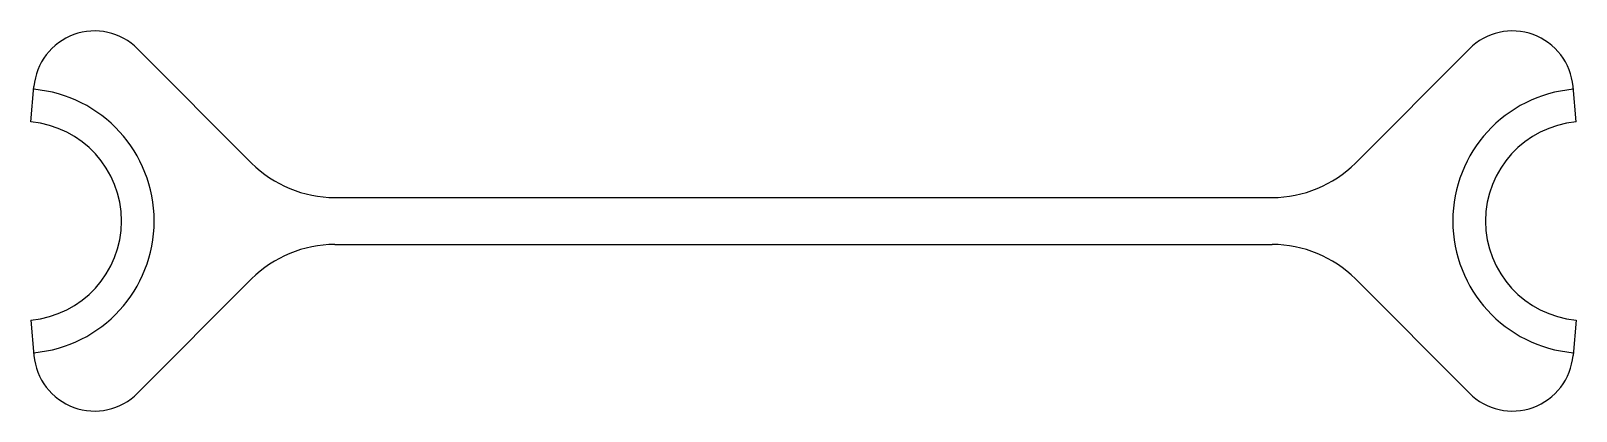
# Model space of a CAD drawing. Extents: x 0.06 to 9.94, y -1.21 to 1.21.
import ezdxf

# ---------------------------------------------------------------- set-up
doc = ezdxf.new("R2010")
doc.units = 0
doc.layers.get('0').update_dxf_attribs({"linetype": 'CONTINUOUS'})

msp = doc.modelspace()

# ---------------------------------------------------------------- linework, layer by layer
at = {"color": 7, "linetype": 'CONTINUOUS'}
for p, q in [((0.7385, 1.1), (1.4682, 0.3703)), ((0.7385, 1.1), (1.4682, 0.3703)), ((9.2615, 1.1), (8.5318, 0.3703)), ((9.2615, 1.1), (8.5318, 0.3703)), ((0.0553, 0.6326), (0.0751, 0.8586)), ((0.0736, 0.8413), (0.0751, 0.8586)), ((9.9447, 0.6326), (9.9249, 0.8586)), ((9.9264, 0.8413), (9.9249, 0.8586)), ((2, 0.15), (8, 0.15)), ((2, 0.15), (8, 0.15)), ((2, -0.15), (8, -0.15)), ((2, -0.15), (8, -0.15)), ((0.7385, -1.1), (1.4682, -0.3703)), ((0.7385, -1.1), (1.4682, -0.3703)), ((9.2615, -1.1), (8.5318, -0.3703)), ((9.2615, -1.1), (8.5318, -0.3703)), ((0.0553, -0.6326), (0.0751, -0.8586)), ((9.9447, -0.6326), (9.9249, -0.8586)), ((0.0736, -0.8413), (0.0751, -0.8586)), ((9.9264, -0.8413), (9.9249, -0.8586))]:
    msp.add_line(p, q, dxfattribs=at)
for centre, radius, start, end in [((0.4631, 0.8246), 0.3895, 45, 175), ((0.4631, 0.8246), 0.3895, 45, 175), ((9.5369, 0.8246), 0.3895, 5, 135), ((9.5369, 0.8246), 0.3895, 5, 135), ((0, 0), 0.8445, 275, 85), ((10, 0), 0.8445, 95, 265), ((0, 0), 0.635, 275, 85), ((10, 0), 0.635, 95, 265), ((2, 0.9021), 0.7521, 225, 270), ((2, 0.9021), 0.7521, 225, 270), ((8, 0.9021), 0.7521, 270, 315), ((8, 0.9021), 0.7521, 270, 315), ((2, -0.9021), 0.7521, 90, 135), ((2, -0.9021), 0.7521, 90, 135), ((8, -0.9021), 0.7521, 45, 90), ((8, -0.9021), 0.7521, 45, 90), ((0.4631, -0.8246), 0.3895, 185, 315), ((0.4631, -0.8246), 0.3895, 185, 315), ((9.5369, -0.8246), 0.3895, 225, 355), ((9.5369, -0.8246), 0.3895, 225, 355)]:
    msp.add_arc(centre, radius, start, end, dxfattribs=at)

doc.saveas('drawing.dxf')
